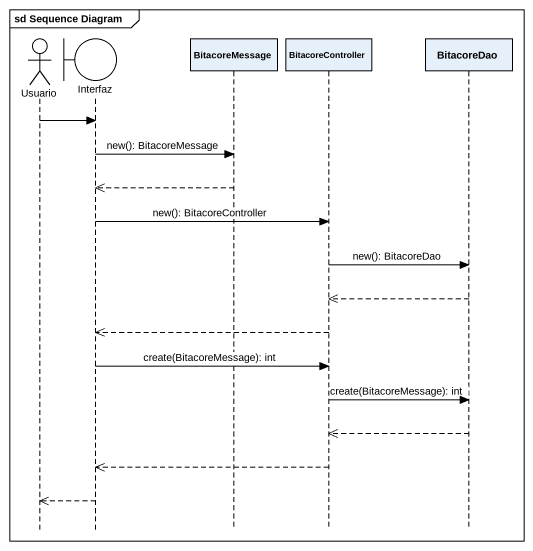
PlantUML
@startuml
mainframe sd Sequence Diagram
hide footbox
actor Usuario
boundary Interfaz
participant BitacoreMessage
participant BitacoreController
participant BitacoreDao

Usuario -> Interfaz
Interfaz -> BitacoreMessage : new(): BitacoreMessage
BitacoreMessage -->> Interfaz
Interfaz -> BitacoreController : new(): BitacoreController
BitacoreController -> BitacoreDao : new(): BitacoreDao
BitacoreDao -->> BitacoreController
BitacoreController -->> Interfaz
Interfaz -> BitacoreController : create(BitacoreMessage): int
BitacoreController -> BitacoreDao : create(BitacoreMessage): int
BitacoreDao -->> BitacoreController
BitacoreController -->> Interfaz
Interfaz -->> Usuario
@enduml
